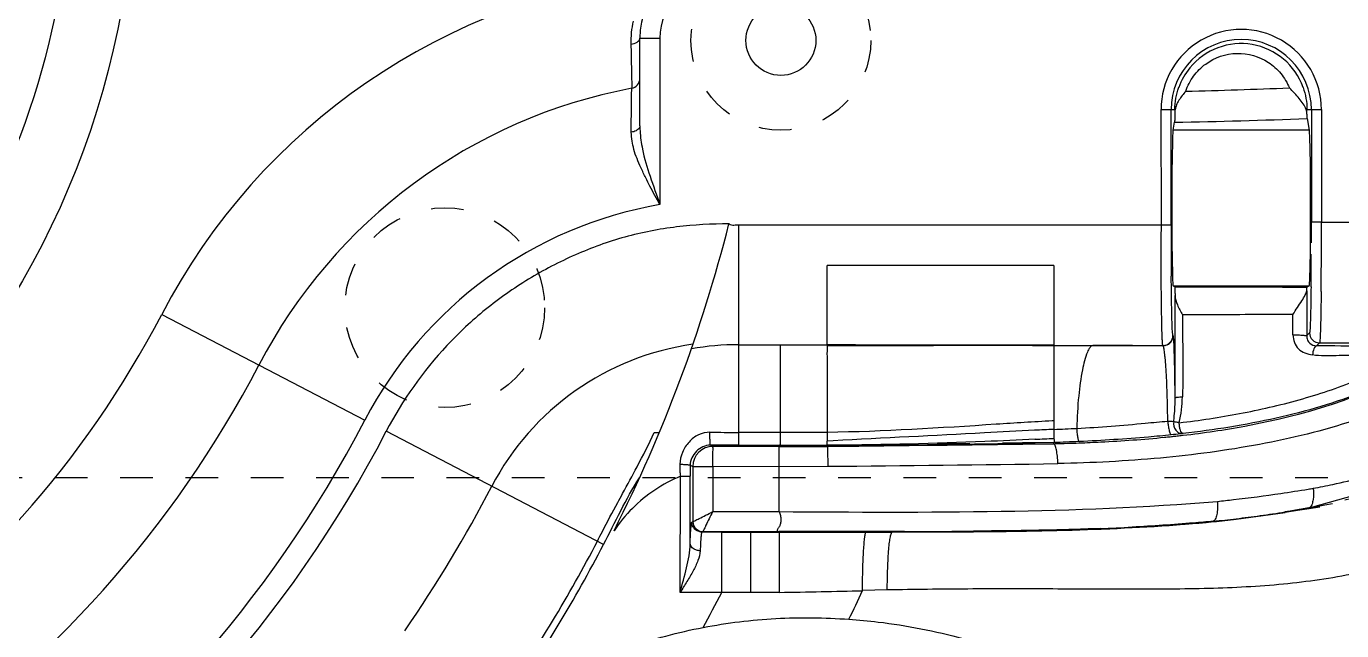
# Model space of a CAD drawing. Header units: millimetres. Extents: x 1540 to 3369, y -3458 to 1222.
# Drawn here: x 2321.8 to 2387.6, y -464.4 to -434.2 of the extents above; entities that cross this region are included whole.
import ezdxf

# ---------------------------------------------------------------- set-up
doc = ezdxf.new("R2010")
doc.units = ezdxf.units.MM
doc.header["$LTSCALE"] = 16.335
doc.linetypes.add('HIDDEN', pattern=[0.2, 0.1, -0.1])
doc.layers.add('21', color=7, linetype='CONTINUOUS')

msp = doc.modelspace()

# ---------------------------------------------------------------- linework, layer by layer
at = {"layer": '21', "color": 7, "linetype": 'Continuous'}
for p, q in [((2352.478, -439.137), (2352.478, -434.75)), ((2352.478, -434.75), (2353.478, -434.75)), ((2353.478, -434.75), (2353.478, -443.078)), ((2352.056, -438.353), (2352.065, -437.605)), ((2352.065, -437.605), (2352.07, -437.257)), ((2352.047, -439.103), (2352.056, -438.353)), ((2378.584, -444.097), (2378.558, -438.326)), ((2378.558, -438.326), (2379.254, -438.326)), ((2379.06, -444.097), (2379.06, -438.326)), ((2379.254, -438.326), (2379.254, -438.431)), ((2385.863, -438.481), (2385.863, -438.325)), ((2385.863, -438.325), (2386.588, -438.326)), ((2386.085, -438.326), (2386.085, -443.963)), ((2386.588, -438.326), (2386.588, -443.963)), ((2352.043, -439.45), (2352.047, -439.103)), ((2379.167, -439.351), (2379.236, -438.957)), ((2385.877, -438.771), (2385.978, -439.351)), ((2385.978, -439.351), (2379.167, -439.351)), ((2357.423, -455.117), (2357.423, -444.096)), ((2357.423, -444.096), (2378.584, -444.097)), ((2386.588, -443.963), (2386.085, -443.963)), ((2386.588, -443.963), (2394.645, -443.963)), ((2361.858, -450.089), (2361.858, -446.13)), ((2373.192, -446.13), (2361.858, -446.13)), ((2373.192, -446.13), (2373.192, -450.126)), ((2379.167, -447.151), (2385.978, -447.151)), ((2379.242, -447.188), (2379.167, -447.151)), ((2385.853, -447.388), (2385.85, -449.635)), ((2385.978, -447.151), (2385.866, -447.207)), ((2328.545, -448.576), (2338.711, -453.868)), ((2379.169, -449.642), (2379.155, -449.628)), ((2385.85, -449.635), (2385.99, -449.495)), ((2357.423, -450.089), (2361.858, -450.089)), ((2359.502, -450.089), (2359.502, -454.48)), ((2373.192, -450.126), (2373.192, -453.899)), ((2375.145, -450.131), (2378.652, -450.131)), ((2378.652, -450.131), (2378.666, -450.145)), ((2386.493, -449.998), (2386.344, -450.148)), ((2386.493, -449.998), (2394.645, -449.998)), ((2373.192, -453.899), (2373.116, -453.903)), ((2373.192, -453.899), (2373.193, -454.331)), ((2350.661, -460.089), (2339.782, -454.426)), ((2353.194, -454.479), (2353.442, -454.479)), ((2359.502, -454.48), (2357.423, -454.48)), ((2361.858, -454.48), (2361.858, -454.913)), ((2362.157, -454.898), (2361.858, -454.913)), ((2379.011, -454.696), (2379.083, -454.688)), ((2379.569, -454.635), (2379.665, -454.624)), ((2356.006, -455.118), (2356.132, -455.18)), ((2359.452, -455.18), (2356.132, -455.18)), ((2357.423, -455.117), (2359.477, -455.117)), ((2359.452, -458.448), (2359.452, -455.18)), ((2359.477, -455.117), (2361.858, -455.117)), ((2362.169, -455.122), (2361.873, -455.125)), ((2361.873, -455.125), (2361.876, -455.179)), ((2361.876, -455.179), (2362.17, -455.176)), ((2362.168, -455.122), (2363.798, -455.114)), ((2363.798, -455.114), (2366.864, -455.088)), ((2366.864, -455.088), (2370.386, -455.044)), ((2370.386, -455.044), (2372.263, -455.011)), ((2373.193, -454.99), (2372.261, -455.002)), ((2372.265, -455.058), (2373.187, -455.046)), ((2373.187, -455.046), (2373.193, -454.99)), ((2373.187, -455.046), (2373.266, -455.044)), ((2354.993, -456.119), (2355.126, -456.186)), ((2355.126, -456.186), (2355.126, -458.945)), ((2356.129, -456.191), (2356.126, -458.448)), ((2356.129, -456.191), (2361.902, -456.179)), ((2354.489, -462.489), (2354.516, -456.677)), ((2354.516, -456.677), (2354.992, -456.677)), ((2354.992, -460.061), (2354.992, -456.677)), ((2391.699, -456.662), (2386.136, -458.225)), ((2356.126, -458.448), (2359.452, -458.448)), ((2382.325, -458.825), (2384.767, -458.49)), ((2384.885, -458.442), (2384.762, -458.462)), ((2384.762, -458.462), (2384.763, -458.471)), ((2384.765, -458.48), (2385.386, -458.379)), ((2385.028, -458.428), (2384.871, -458.454)), ((2385.027, -458.419), (2384.885, -458.442)), ((2385.478, -458.345), (2385.027, -458.419)), ((2386.136, -458.225), (2385.028, -458.428)), ((2385.394, -458.373), (2385.034, -458.429)), ((2385.386, -458.379), (2385.97, -458.285)), ((2385.757, -458.303), (2385.662, -458.319)), ((2386.502, -458.199), (2385.949, -458.285)), ((2386.07, -458.249), (2385.965, -458.266)), ((2385.97, -458.285), (2386.072, -458.268)), ((2386.072, -458.268), (2386.502, -458.199)), ((2355.079, -458.968), (2355.126, -458.945)), ((2355.629, -459.447), (2355.581, -459.471)), ((2356.572, -459.471), (2355.581, -459.471)), ((2355.629, -459.447), (2359.452, -459.448)), ((2356.572, -462.489), (2356.572, -459.471)), ((2356.572, -459.471), (2358.008, -459.471)), ((2358.008, -459.471), (2359.452, -459.471)), ((2359.452, -459.448), (2359.452, -459.471)), ((2365.11, -459.468), (2369.167, -459.451)), ((2365.717, -459.443), (2365.112, -459.445)), ((2356.572, -462.489), (2354.489, -462.489)), ((2364.858, -462.367), (2363.619, -462.402))]:
    msp.add_line(p, q, dxfattribs=at)
at = {"layer": '21', "color": 8, "linetype": 'HIDDEN'}
for p, q in [((2084.711, -456.737), (2410.711, -456.737)), ((2385.305, -458.38), (2385.028, -458.428)), ((2385.558, -458.332), (2385.478, -458.345)), ((2385.965, -458.266), (2385.558, -458.332)), ((2385.662, -458.319), (2386.07, -458.249))]:
    msp.add_line(p, q, dxfattribs=at)
msp.add_lwpolyline([(2369.167, -459.451), (2371.564, -459.424), (2375.567, -459.319), (2379.768, -459.075), (2382.325, -458.825)], dxfattribs=at)
at = {"layer": '21', "color": 7, "linetype": 'Continuous'}
for centre, radius in [((2284.711, -425.737), 42.5), ((2359.535, -434.86), 1.75)]:
    msp.add_circle(centre, radius, dxfattribs=at)
at = {"layer": '21', "color": 8, "linetype": 'HIDDEN'}
for centre, radius in [((2359.535, -434.86), 4.5), ((2342.711, -448.237), 5)]:
    msp.add_circle(centre, radius, dxfattribs=at)
at = {"layer": '21', "color": 7, "linetype": 'Continuous'}
for centre, radius, start, end in [((2284.711, -425.737), 39.3, 328.33436, 31.66564), ((2356.478, -434.75), 4, 90, 180), ((2356.986, -463.382), 32.064, 96.53113, 152.5), ((2356.478, -434.75), 3, 90, 180), ((2357.001, -434.92), 4.973, 168.06782, 181.45296), ((2382.573, -438.326), 4.015, 359.9998, 180.0002), ((2478.454, -433.422), 126.435, 180.73572, 181.24855), ((2382.573, -438.326), 3.512, 0, 180), ((2382.562, -438.32), 3.3, 19.62452, 140.7638), ((2382.578, -438.334), 3.326, 140.81467, 160.22432), ((2356.986, -463.382), 26.583, 100.65779, 152.5), ((2370.32, -62.844), 374.679, 271.44927, 272.24294), ((2370.3, 0.634), 439.682, 271.16453, 272.03025), ((2357.241, -439.135), 4.763, 180.02823, 183.05517), ((2356.986, -463.382), 20.603, 99.80474, 152.5), ((2284.698, -425.75), 74.515, 333.15489, 345.79115), ((2700.964, -444.064), 321.903, 180.00581, 180.19324), ((2063.54, -443.93), 322.545, 359.81174, 359.99413), ((2068.31, -444.255), 318.278, 359.42945, 0.05248), ((2642.907, -444.295), 263.846, 180.18559, 180.5141), ((2284.698, -425.751), 49.433, 275.76857, 332.5), ((2378.652, -449.628), 0.503, 269.98588, 359.99687), ((2386.493, -449.495), 0.503, 180.00475, 270.01361), ((2356.986, -463.382), 13.439, 97.93302, 152.5), ((2357.423, -463.609), 13.52, 90, 100.09511), ((2376.555, 389.748), 839.881, 269.770621, 269.903815), ((2373.215, -2163.654), 1713.556, 89.398104, 89.561012), ((2284.698, -425.751), 54.914, 275.547, 332.5), ((2284.698, -425.751), 60.894, 275.4314, 332.5), ((2284.698, -425.751), 62.102, 275.34919, 332.5), ((2357.417, -321.391), 133.089, 269.38288, 270.00235), ((2352.792, -59.344), 395.96, 272.81698, 272.95323), ((2373.145, -398.048), 56.951, 275.63795, 275.91133), ((2373.314, -399.664), 55.326, 275.9861, 276.20911), ((2373.445, -400.865), 54.117, 276.20889, 276.4979), ((2356.132, -456.186), 1.006, 90.0548, 179.971), ((2347.51, -454.905), 14.348, 359.54334, 359.96604), ((2361.858, -304.346), 150.77, 270.00028, 270.11821), ((2320.378, 3534.458), 3989.853, 270.600159, 270.745145), ((2370.805, -358.384), 96.691, 271.45836, 272.17168), ((2537.807, -456.675), 182.815, 179.82576, 180.00046), ((2320.789, 3567.083), 4023.472, 270.585481, 270.749165), ((2284.698, -425.751), 68.058, 325.39061, 332.5), ((2371.368, -368.129), 90.372, 278.38943, 279.27005), ((2369.753, -358.107), 100.523, 279.25799, 279.39952), ((2374.835, -393.444), 65.788, 275.53153, 276.53607), ((2375.742, -403.607), 55.586, 275.61235, 276.79941), ((2374.535, -391.648), 67.627, 275.64427, 276.61483), ((2374.976, -397.207), 62.031, 276.80132, 277.92122), ((2375.845, -402.195), 56.98, 276.52853, 277.77157), ((2374.428, -393.222), 66.054, 277.91623, 279.00109), ((2376.64, -408.054), 51.066, 277.77693, 279.15339), ((2391.109, -497.283), 39.326, 98.88791, 99.12739), ((2371.403, -376.616), 82.939, 279.96658, 280.11235), ((2364.194, 105.952), 565.397, 270.15426, 270.50468), ((2371.004, -341.03), 118.35, 272.17931, 272.96328), ((2284.698, -425.75), 74.015, 325.39144, 332.49987), ((2284.698, -425.75), 74.366, 325.35738, 332.49987), ((2283.309, -425.134), 82.236, 331.60403, 332.98415), ((2284.698, -425.751), 87.017, 334.04496, 335.08992)]:
    msp.add_arc(centre, radius, start, end, dxfattribs=at)
at = {"layer": '21', "color": 8, "linetype": 'HIDDEN'}
for centre, radius, start, end in [((2124.832, -444.143), 261.253, 359.33253, 359.81433), ((2381.311, -429.764), 28.879, 280.06659, 280.34974), ((2372.706, -383.715), 75.721, 279.57825, 279.85239), ((2381.264, -429.502), 29.146, 279.49045, 280.06606)]:
    msp.add_arc(centre, radius, start, end, dxfattribs=at)
at = {"layer": '21', "color": 7, "linetype": 'Continuous'}
for centre, start_param, end_param in [((2379.167, -443.251), -0.001267, 3.141704), ((2385.978, -443.251), -3.141704, 0)]:
    msp.add_ellipse(centre, major_axis=(0, 3.9), ratio=0.017455, start_param=start_param, end_param=end_param, dxfattribs=at)
for points, knots in [([(2352.03, -435.046), (2352.139, -435.039), (2352.321, -434.99), (2352.478, -434.829), (2352.478, -434.75)], [0, 0, 0, 0, 0.579488, 1, 1, 1, 1]), ([(2379.796, -437.403), (2379.889, -437.133), (2380.156, -436.618), (2380.958, -435.814), (2382.35, -435.327), (2383.755, -435.743), (2384.587, -436.487), (2384.878, -436.976), (2384.984, -437.236)], [0, 0, 0, 0, 0.128479, 0.255972, 0.504163, 0.749086, 0.873742, 1, 1, 1, 1]), ([(2352.049, -436.177), (2352.055, -436.424), (2352.064, -436.744), (2352.071, -437.104), (2352.072, -437.218), (2352.07, -437.257)], [0, 0, 0, 0, 0.684481, 0.889588, 1, 1, 1, 1]), ([(2352.07, -437.257), (2352.181, -437.237), (2352.389, -437.108), (2352.478, -436.88), (2352.478, -436.768)], [0, 0, 0, 0, 0.500582, 1, 1, 1, 1]), ([(2379.796, -437.403), (2379.671, -437.546), (2379.502, -437.767), (2379.323, -438.079), (2379.279, -438.244), (2379.266, -438.324)], [0, 0, 0, 0, 0.529083, 0.775338, 1, 1, 1, 1]), ([(2385.821, -438.317), (2385.748, -438.114), (2385.469, -437.736), (2385.157, -437.406), (2384.984, -437.236)], [0, 0, 0, 0, 0.470967, 1, 1, 1, 1]), ([(2379.254, -438.431), (2379.253, -438.477), (2379.251, -438.623), (2379.248, -438.768), (2379.243, -438.868)], [0, 0, 0, 0, 0.31583, 1, 1, 1, 1]), ([(2385.822, -438.317), (2385.827, -438.318), (2385.841, -438.319), (2385.854, -438.321), (2385.861, -438.325)], [0, 0, 0, 0, 0.420187, 1, 1, 1, 1]), ([(2385.863, -438.481), (2385.863, -438.468), (2385.857, -438.412), (2385.838, -438.358), (2385.822, -438.317)], [0, 0, 0, 0, 0.222787, 1, 1, 1, 1]), ([(2379.243, -438.868), (2379.242, -438.878), (2379.241, -438.908), (2379.239, -438.938), (2379.236, -438.957)], [0, 0, 0, 0, 0.348239, 1, 1, 1, 1]), ([(2385.877, -438.771), (2385.872, -438.74), (2385.869, -438.643), (2385.865, -438.546), (2385.863, -438.481)], [0, 0, 0, 0, 0.322986, 1, 1, 1, 1]), ([(2352.478, -439.137), (2352.478, -439.176), (2352.438, -439.283), (2352.277, -439.402), (2352.126, -439.443), (2352.043, -439.45)], [0, 0, 0, 0, 0.200003, 0.563481, 1, 1, 1, 1]), ([(2353.478, -443.078), (2353.308, -442.772), (2353.071, -442.328), (2352.75, -441.714), (2352.474, -441.103), (2352.201, -440.501), (2352.086, -439.891), (2352.051, -439.602), (2352.043, -439.45)], [0, 0, 0, 0, 0.26653, 0.384149, 0.528149, 0.778076, 0.883987, 1, 1, 1, 1]), ([(2352.485, -439.389), (2352.501, -439.695), (2352.609, -440.465), (2352.982, -441.69), (2353.317, -442.601), (2353.478, -443.078)], [0, 0, 0, 0, 0.239816, 0.606237, 1, 1, 1, 1]), ([(2356.948, -444.045), (2356.069, -444.046), (2354.309, -444.135), (2351.71, -444.638), (2349.223, -445.543), (2346.877, -446.763), (2344.712, -448.285), (2342.139, -450.686), (2340.592, -452.87), (2339.782, -454.426)], [0, 0, 0, 0, 0.125085, 0.250074, 0.375196, 0.50033, 0.625345, 0.750409, 1, 1, 1, 1]), ([(2356.948, -444.045), (2356.984, -444.063), (2357.059, -444.097), (2357.182, -444.105), (2357.302, -444.093), (2357.383, -444.096), (2357.423, -444.096)], [0, 0, 0, 0, 0.251212, 0.499465, 0.750334, 1, 1, 1, 1]), ([(2378.575, -447.485), (2378.568, -446.946), (2378.553, -445.817), (2378.57, -444.687), (2378.584, -444.097)], [0, 0, 0, 0, 0.476961, 1, 1, 1, 1]), ([(2378.584, -444.097), (2378.696, -444.096), (2378.842, -444.094), (2379.001, -444.098), (2379.048, -444.095), (2379.06, -444.097)], [0, 0, 0, 0, 0.70375, 0.9196, 1, 1, 1, 1]), ([(2379.137, -449.509), (2379.127, -449.383), (2379.113, -449.05), (2379.086, -448.101), (2379.077, -447.278), (2379.071, -446.662)], [0, 0, 0, 0, 0.133284, 0.351017, 1, 1, 1, 1]), ([(2378.652, -450.131), (2378.648, -450.127), (2378.645, -450.107), (2378.639, -450.069), (2378.634, -450.008), (2378.626, -449.887), (2378.617, -449.683), (2378.606, -449.379), (2378.597, -449), (2378.589, -448.551), (2378.582, -448.038), (2378.577, -447.675), (2378.575, -447.485)], [0, 0, 0, 0, 0.006845, 0.021619, 0.044386, 0.075092, 0.160003, 0.275258, 0.419066, 0.58953, 0.784148, 1, 1, 1, 1]), ([(2379.242, -447.188), (2379.803, -447.189), (2382.011, -447.194), (2384.22, -447.201), (2385.866, -447.207)], [0, 0, 0, 0, 0.254188, 1, 1, 1, 1]), ([(2379.242, -447.188), (2379.245, -447.19), (2379.244, -447.203), (2379.249, -447.225), (2379.25, -447.263), (2379.254, -447.338), (2379.258, -447.465), (2379.26, -447.574), (2379.261, -447.636)], [0, 0, 0, 0, 0.021247, 0.07427, 0.157937, 0.27103, 0.582034, 1, 1, 1, 1]), ([(2379.261, -447.636), (2379.264, -447.793), (2379.378, -448.132), (2379.543, -448.435), (2379.638, -448.598)], [0, 0, 0, 0, 0.453948, 1, 1, 1, 1]), ([(2385.163, -448.579), (2385.231, -448.458), (2385.38, -448.229), (2385.596, -447.909), (2385.766, -447.64), (2385.851, -447.463), (2385.853, -447.388)], [0, 0, 0, 0, 0.302108, 0.592552, 0.835796, 1, 1, 1, 1]), ([(2385.853, -447.388), (2385.854, -447.362), (2385.857, -447.317), (2385.858, -447.259), (2385.864, -447.228), (2385.863, -447.209), (2385.866, -447.207)], [0, 0, 0, 0, 0.433631, 0.743179, 0.930241, 1, 1, 1, 1]), ([(2386.067, -447.187), (2386.061, -447.655), (2386.047, -448.382), (2386.03, -449.111), (2386.009, -449.37)], [0, 0, 0, 0, 0.642642, 1, 1, 1, 1]), ([(2386.572, -447.424), (2386.568, -447.866), (2386.556, -448.603), (2386.539, -449.34), (2386.526, -449.634)], [0, 0, 0, 0, 0.600114, 1, 1, 1, 1]), ([(2385.163, -448.579), (2384.71, -448.58), (2382.868, -448.586), (2381.027, -448.593), (2379.638, -448.598)], [0, 0, 0, 0, 0.245965, 1, 1, 1, 1]), ([(2385.159, -449.591), (2385.155, -449.508), (2385.15, -449.17), (2385.165, -448.833), (2385.163, -448.579)], [0, 0, 0, 0, 0.246651, 1, 1, 1, 1]), ([(2379.155, -449.628), (2379.148, -449.618), (2379.146, -449.576), (2379.14, -449.537), (2379.137, -449.509)], [0, 0, 0, 0, 0.30926, 1, 1, 1, 1]), ([(2385.159, -449.591), (2385.232, -449.588), (2385.344, -449.591), (2385.492, -449.601), (2385.599, -449.61), (2385.693, -449.619), (2385.762, -449.627), (2385.805, -449.631), (2385.827, -449.634), (2385.841, -449.634), (2385.848, -449.636), (2385.85, -449.635)], [0, 0, 0, 0, 0.318113, 0.484223, 0.642007, 0.782166, 0.895071, 0.938258, 0.970938, 0.991877, 1, 1, 1, 1]), ([(2385.159, -449.591), (2385.172, -449.724), (2385.217, -449.981), (2385.486, -450.442), (2385.892, -450.558), (2386.142, -450.601)], [0, 0, 0, 0, 0.260555, 0.504345, 1, 1, 1, 1]), ([(2385.85, -449.635), (2385.849, -449.71), (2385.871, -449.853), (2386.025, -450.075), (2386.221, -450.146), (2386.344, -450.148)], [0, 0, 0, 0, 0.287619, 0.533806, 1, 1, 1, 1]), ([(2386.009, -449.37), (2386.006, -449.399), (2386, -449.44), (2385.998, -449.484), (2385.99, -449.495)], [0, 0, 0, 0, 0.692077, 1, 1, 1, 1]), ([(2386.526, -449.634), (2386.523, -449.685), (2386.518, -449.772), (2386.513, -449.885), (2386.502, -449.953), (2386.5, -449.991), (2386.493, -449.998)], [0, 0, 0, 0, 0.415359, 0.721467, 0.916353, 1, 1, 1, 1]), ([(2361.852, -450.134), (2361.84, -450.315), (2361.843, -450.823), (2361.844, -451.764), (2361.855, -453.031), (2361.858, -453.973), (2361.858, -454.48)], [0, 0, 0, 0, 0.125224, 0.349998, 0.649782, 1, 1, 1, 1]), ([(2361.852, -450.134), (2364.69, -450.13), (2368.47, -450.115), (2372.25, -450.122), (2373.192, -450.126)], [0, 0, 0, 0, 0.750716, 1, 1, 1, 1]), ([(2375.145, -450.131), (2375.09, -450.138), (2374.97, -450.25), (2374.782, -450.654), (2374.581, -451.477), (2374.407, -452.749), (2374.356, -453.734), (2374.345, -454.279)], [0, 0, 0, 0, 0.038366, 0.102708, 0.314553, 0.620378, 1, 1, 1, 1]), ([(2378.666, -450.145), (2378.374, -450.144), (2377.2, -450.139), (2376.026, -450.134), (2375.145, -450.131)], [0, 0, 0, 0, 0.24894, 1, 1, 1, 1]), ([(2378.899, -453.916), (2378.894, -453.65), (2378.885, -453.14), (2378.865, -452.414), (2378.838, -451.773), (2378.806, -451.228), (2378.774, -450.84), (2378.748, -450.585), (2378.731, -450.437), (2378.715, -450.321), (2378.7, -450.233), (2378.687, -450.179), (2378.675, -450.149), (2378.666, -450.145)], [0, 0, 0, 0, 0.211124, 0.40425, 0.574894, 0.719864, 0.836437, 0.883481, 0.922754, 0.954067, 0.977295, 0.992423, 1, 1, 1, 1]), ([(2379.022, -449.998), (2379.046, -449.974), (2379.127, -449.871), (2379.169, -449.738), (2379.169, -449.642)], [0, 0, 0, 0, 0.263753, 1, 1, 1, 1]), ([(2379.267, -452.741), (2379.265, -452.517), (2379.259, -452.091), (2379.25, -451.488), (2379.238, -450.961), (2379.226, -450.518), (2379.214, -450.164), (2379.202, -449.927), (2379.191, -449.786), (2379.185, -449.716), (2379.177, -449.672), (2379.173, -449.648), (2379.169, -449.642)], [0, 0, 0, 0, 0.216964, 0.412319, 0.582826, 0.726326, 0.840987, 0.925299, 0.955675, 0.978179, 0.992891, 1, 1, 1, 1]), ([(2386.344, -450.148), (2386.317, -450.149), (2386.258, -450.195), (2386.179, -450.347), (2386.147, -450.495), (2386.142, -450.601)], [0, 0, 0, 0, 0.154298, 0.384657, 1, 1, 1, 1]), ([(2379.472, -453.995), (2380.483, -453.881), (2382.501, -453.576), (2385.471, -452.897), (2388.318, -451.95), (2390.112, -451.111), (2390.958, -450.634)], [0, 0, 0, 0, 0.253539, 0.508034, 0.758196, 1, 1, 1, 1]), ([(2390.958, -450.634), (2390.556, -450.63), (2389.744, -450.635), (2388.533, -450.645), (2387.53, -450.627), (2386.737, -450.662), (2386.341, -450.636), (2386.142, -450.601)], [0, 0, 0, 0, 0.250295, 0.505195, 0.754391, 0.874244, 1, 1, 1, 1]), ([(2391.459, -451.135), (2390.582, -451.628), (2388.273, -452.714), (2384.3, -453.873), (2381.217, -454.358), (2379.649, -454.537)], [0, 0, 0, 0, 0.244128, 0.617035, 1, 1, 1, 1]), ([(2379.665, -454.624), (2380.7, -454.504), (2384.689, -453.925), (2388.643, -452.731), (2391.27, -451.294)], [0, 0, 0, 0, 0.258131, 1, 1, 1, 1]), ([(2392.599, -451.956), (2391.209, -452.745), (2388.226, -454.024), (2383.46, -455.174), (2378.491, -455.834), (2375.109, -456.008), (2373.396, -456.045)], [0, 0, 0, 0, 0.241977, 0.487635, 0.740499, 1, 1, 1, 1]), ([(2379.192, -453.947), (2379.204, -453.846), (2379.246, -453.445), (2379.269, -453.042), (2379.267, -452.741)], [0, 0, 0, 0, 0.252858, 1, 1, 1, 1]), ([(2379.267, -452.741), (2379.268, -452.738), (2379.281, -452.733), (2379.301, -452.728), (2379.336, -452.722), (2379.401, -452.714), (2379.502, -452.707), (2379.587, -452.704), (2379.634, -452.702)], [0, 0, 0, 0, 0.028702, 0.090801, 0.184819, 0.307168, 0.621012, 1, 1, 1, 1]), ([(2373.116, -453.903), (2372.181, -453.956), (2368.432, -454.195), (2364.68, -454.444), (2361.858, -454.48)], [0, 0, 0, 0, 0.249083, 1, 1, 1, 1]), ([(2374.345, -454.279), (2375.49, -454.223), (2377.007, -454.09), (2378.523, -453.95), (2378.899, -453.916)], [0, 0, 0, 0, 0.75241, 1, 1, 1, 1]), ([(2378.899, -453.916), (2378.929, -453.913), (2379.027, -453.909), (2379.129, -453.921), (2379.192, -453.947)], [0, 0, 0, 0, 0.305212, 1, 1, 1, 1]), ([(2378.899, -453.916), (2378.9, -453.99), (2378.916, -454.141), (2378.956, -454.347), (2379.001, -454.501), (2379.039, -454.58), (2379.063, -454.606), (2379.074, -454.606)], [0, 0, 0, 0, 0.306742, 0.622893, 0.875146, 0.955751, 1, 1, 1, 1]), ([(2379.192, -453.947), (2379.175, -454.09), (2379.224, -454.32), (2379.437, -454.518), (2379.58, -454.541), (2379.649, -454.537)], [0, 0, 0, 0, 0.51285, 0.752942, 1, 1, 1, 1]), ([(2379.472, -453.995), (2379.445, -453.989), (2379.352, -453.971), (2379.258, -453.958), (2379.192, -453.947)], [0, 0, 0, 0, 0.297531, 1, 1, 1, 1]), ([(2379.649, -454.537), (2379.643, -454.531), (2379.62, -454.52), (2379.569, -454.473), (2379.517, -454.364), (2379.485, -454.195), (2379.475, -454.066), (2379.472, -453.995)], [0, 0, 0, 0, 0.044242, 0.127922, 0.34714, 0.6405, 1, 1, 1, 1]), ([(2355.984, -454.473), (2355.788, -454.468), (2355.386, -454.564), (2354.906, -454.945), (2354.576, -455.466), (2354.48, -455.873), (2354.473, -456.075)], [0, 0, 0, 0, 0.244396, 0.492397, 0.746894, 1, 1, 1, 1]), ([(2356.006, -455.117), (2356.001, -455.115), (2356.002, -455.088), (2355.994, -455.051), (2355.992, -454.982), (2355.988, -454.9), (2355.985, -454.802), (2355.983, -454.659), (2355.983, -454.548), (2355.984, -454.473)], [0, 0, 0, 0, 0.027644, 0.096569, 0.200373, 0.332165, 0.484992, 0.651888, 1, 1, 1, 1]), ([(2359.502, -454.48), (2359.502, -454.554), (2359.504, -454.697), (2359.504, -454.869), (2359.502, -454.988), (2359.497, -455.055), (2359.493, -455.094), (2359.483, -455.116), (2359.477, -455.117)], [0, 0, 0, 0, 0.344941, 0.66738, 0.803072, 0.906571, 0.971019, 1, 1, 1, 1]), ([(2372.232, -454.377), (2371.396, -454.418), (2368.037, -454.588), (2364.68, -454.772), (2362.157, -454.898)], [0, 0, 0, 0, 0.24897, 1, 1, 1, 1]), ([(2372.252, -454.825), (2371.415, -454.867), (2368.056, -455.02), (2364.694, -455.111), (2362.169, -455.116)], [0, 0, 0, 0, 0.249169, 1, 1, 1, 1]), ([(2373.193, -454.331), (2373.193, -454.369), (2373.193, -454.518), (2373.193, -454.667), (2373.192, -454.778)], [0, 0, 0, 0, 0.256585, 1, 1, 1, 1]), ([(2373.192, -454.778), (2373.206, -454.828), (2373.223, -454.884), (2373.214, -454.988), (2373.193, -454.99)], [0, 0, 0, 0, 0.71047, 1, 1, 1, 1]), ([(2374.345, -454.279), (2374.344, -454.35), (2374.351, -454.494), (2374.373, -454.668), (2374.397, -454.793), (2374.416, -454.866), (2374.432, -454.911), (2374.449, -454.938), (2374.458, -454.939)], [0, 0, 0, 0, 0.317142, 0.634787, 0.772072, 0.883472, 0.960935, 1, 1, 1, 1]), ([(2379.074, -454.606), (2378.692, -454.645), (2377.156, -454.79), (2375.616, -454.885), (2374.458, -454.939)], [0, 0, 0, 0, 0.248958, 1, 1, 1, 1]), ([(2374.469, -455.005), (2374.827, -454.992), (2376.253, -454.929), (2377.677, -454.828), (2378.74, -454.723)], [0, 0, 0, 0, 0.251218, 1, 1, 1, 1]), ([(2379.649, -454.537), (2379.612, -454.543), (2379.42, -454.568), (2379.228, -454.59), (2379.074, -454.606)], [0, 0, 0, 0, 0.195682, 1, 1, 1, 1]), ([(2356.006, -455.117), (2355.752, -455.118), (2355.245, -455.362), (2354.994, -455.866), (2354.993, -456.119)], [0, 0, 0, 0, 0.501423, 1, 1, 1, 1]), ([(2356.129, -456.191), (2356.129, -456.067), (2356.13, -455.886), (2356.133, -455.655), (2356.135, -455.505), (2356.137, -455.379), (2356.137, -455.29), (2356.136, -455.236), (2356.136, -455.208), (2356.134, -455.192), (2356.134, -455.181), (2356.132, -455.18)], [0, 0, 0, 0, 0.368417, 0.536325, 0.686255, 0.812874, 0.910855, 0.947446, 0.974895, 0.99257, 1, 1, 1, 1]), ([(2361.858, -455.117), (2361.857, -455.115), (2361.859, -455.105), (2361.857, -455.087), (2361.858, -455.056), (2361.858, -455.033), (2361.858, -455.019)], [0, 0, 0, 0, 0.077257, 0.27514, 0.585534, 1, 1, 1, 1]), ([(2361.902, -456.179), (2361.9, -455.955), (2361.889, -455.622), (2361.883, -455.289), (2361.876, -455.179)], [0, 0, 0, 0, 0.671331, 1, 1, 1, 1]), ([(2373.396, -456.045), (2373.393, -455.92), (2373.379, -455.688), (2373.335, -455.383), (2373.285, -455.178), (2373.235, -455.074), (2373.201, -455.047), (2373.187, -455.046)], [0, 0, 0, 0, 0.360002, 0.666774, 0.888835, 0.957667, 1, 1, 1, 1]), ([(2351.365, -457.996), (2351.447, -457.846), (2351.772, -457.25), (2352.098, -456.655), (2352.335, -456.205)], [0, 0, 0, 0, 0.251178, 1, 1, 1, 1]), ([(2354.473, -456.075), (2354.535, -456.075), (2354.653, -456.078), (2354.793, -456.086), (2354.887, -456.095), (2354.939, -456.101), (2354.971, -456.109), (2354.991, -456.114), (2354.993, -456.119)], [0, 0, 0, 0, 0.35888, 0.673495, 0.800699, 0.900694, 0.96836, 1, 1, 1, 1]), ([(2354.473, -456.075), (2354.475, -456.151), (2354.479, -456.301), (2354.48, -456.503), (2354.505, -456.627), (2354.516, -456.677)], [0, 0, 0, 0, 0.374527, 0.749518, 1, 1, 1, 1]), ([(2355.126, -456.186), (2355.157, -456.186), (2355.491, -456.182), (2355.826, -456.185), (2356.129, -456.191)], [0, 0, 0, 0, 0.093306, 1, 1, 1, 1]), ([(2350.661, -460.089), (2350.95, -459.529), (2351.512, -458.402), (2352.105, -457.286), (2352.453, -456.761)], [0, 0, 0, 0, 0.500063, 1, 1, 1, 1]), ([(2386.171, -457.28), (2386.501, -457.218), (2387.808, -456.954), (2389.102, -456.623), (2390.056, -456.33)], [0, 0, 0, 0, 0.252212, 1, 1, 1, 1]), ([(2381.38, -457.932), (2381.646, -457.905), (2382.706, -457.79), (2383.763, -457.65), (2384.553, -457.534)], [0, 0, 0, 0, 0.251453, 1, 1, 1, 1]), ([(2386.171, -457.28), (2386.199, -457.466), (2386.199, -457.737), (2386.129, -458.051), (2386.072, -458.179), (2386.034, -458.221)], [0, 0, 0, 0, 0.580799, 0.822285, 1, 1, 1, 1]), ([(2350.35, -459.927), (2350.431, -459.762), (2350.76, -459.113), (2351.105, -458.473), (2351.365, -457.996)], [0, 0, 0, 0, 0.252889, 1, 1, 1, 1]), ([(2359.452, -458.448), (2363.154, -458.467), (2370.466, -458.51), (2377.782, -458.237), (2381.38, -457.932)], [0, 0, 0, 0, 0.506264, 1, 1, 1, 1]), ([(2381.38, -457.932), (2381.39, -458.047), (2381.394, -458.269), (2381.357, -458.575), (2381.303, -458.79), (2381.223, -458.919), (2381.178, -458.926)], [0, 0, 0, 0, 0.332456, 0.635305, 0.867419, 1, 1, 1, 1]), ([(2355.126, -458.945), (2355.157, -458.928), (2355.266, -458.879), (2355.479, -458.773), (2355.782, -458.624), (2356.006, -458.51), (2356.126, -458.448)], [0, 0, 0, 0, 0.094337, 0.322035, 0.638705, 1, 1, 1, 1]), ([(2356.126, -458.448), (2356.062, -458.566), (2355.946, -458.791), (2355.814, -459.06), (2355.726, -459.243), (2355.68, -459.342), (2355.647, -459.406), (2355.634, -459.439), (2355.629, -459.447)], [0, 0, 0, 0, 0.361391, 0.678463, 0.806359, 0.906332, 0.972754, 1, 1, 1, 1]), ([(2359.452, -458.448), (2359.477, -458.509), (2359.515, -458.635), (2359.537, -458.823), (2359.528, -459), (2359.489, -459.133), (2359.439, -459.22), (2359.402, -459.275), (2359.37, -459.323), (2359.348, -459.363), (2359.345, -459.402), (2359.38, -459.442), (2359.423, -459.447), (2359.452, -459.448)], [0, 0, 0, 0, 0.177283, 0.348946, 0.505962, 0.647508, 0.713481, 0.774183, 0.826244, 0.86656, 0.895977, 0.923646, 1, 1, 1, 1]), ([(2385.949, -458.285), (2385.809, -458.307), (2385.624, -458.337), (2385.439, -458.366), (2385.394, -458.373)], [0, 0, 0, 0, 0.755007, 1, 1, 1, 1]), ([(2354.992, -460.061), (2354.997, -459.908), (2355.005, -459.693), (2355.02, -459.427), (2355.03, -459.273), (2355.041, -459.151), (2355.052, -459.059), (2355.064, -459.005), (2355.071, -458.973), (2355.079, -458.968)], [0, 0, 0, 0, 0.417885, 0.586555, 0.727097, 0.838969, 0.921741, 0.975166, 1, 1, 1, 1]), ([(2355.581, -459.471), (2355.517, -459.471), (2355.385, -459.445), (2355.224, -459.326), (2355.105, -459.165), (2355.079, -459.033), (2355.079, -458.968)], [0, 0, 0, 0, 0.247357, 0.499928, 0.75254, 1, 1, 1, 1]), ([(2355.126, -458.945), (2355.126, -459.072), (2355.242, -459.331), (2355.501, -459.447), (2355.629, -459.447)], [0, 0, 0, 0, 0.500014, 1, 1, 1, 1]), ([(2355.581, -459.471), (2355.574, -459.474), (2355.566, -459.503), (2355.554, -459.55), (2355.544, -459.631), (2355.533, -459.737), (2355.522, -459.87), (2355.508, -460.096), (2355.5, -460.278), (2355.495, -460.408)], [0, 0, 0, 0, 0.025379, 0.080305, 0.165077, 0.278782, 0.420308, 0.588486, 1, 1, 1, 1]), ([(2358.008, -459.471), (2358.01, -459.496), (2358.007, -459.585), (2358.011, -459.771), (2358.01, -460.061), (2358.013, -460.605), (2358.013, -461.425), (2358.013, -462.118), (2358.013, -462.491)], [0, 0, 0, 0, 0.024576, 0.088168, 0.185616, 0.311756, 0.629466, 1, 1, 1, 1]), ([(2359.452, -459.471), (2359.452, -459.784), (2359.445, -460.789), (2359.444, -461.794), (2359.444, -462.486)], [0, 0, 0, 0, 0.311634, 1, 1, 1, 1]), ([(2365.112, -459.445), (2363.696, -459.448), (2361.809, -459.448), (2359.922, -459.448), (2359.452, -459.448)], [0, 0, 0, 0, 0.750539, 1, 1, 1, 1]), ([(2359.452, -459.471), (2359.815, -459.471), (2361.263, -459.471), (2362.712, -459.471), (2363.798, -459.47)], [0, 0, 0, 0, 0.250634, 1, 1, 1, 1]), ([(2363.619, -462.402), (2363.62, -462.218), (2363.622, -461.859), (2363.634, -461.335), (2363.651, -460.847), (2363.673, -460.412), (2363.698, -460.046), (2363.723, -459.789), (2363.746, -459.632), (2363.761, -459.55), (2363.776, -459.501), (2363.789, -459.472), (2363.798, -459.47)], [0, 0, 0, 0, 0.186675, 0.366294, 0.533522, 0.683024, 0.809498, 0.907713, 0.944576, 0.972465, 0.990897, 1, 1, 1, 1]), ([(2394.646, -459.305), (2393.624, -459.845), (2391.469, -460.765), (2388.033, -461.666), (2384.422, -462.158), (2380.674, -462.328), (2376.817, -462.332), (2372.878, -462.316), (2368.882, -462.312), (2366.203, -462.341), (2364.858, -462.367)], [0, 0, 0, 0, 0.114674, 0.231403, 0.351481, 0.475606, 0.603491, 0.73416, 0.866545, 1, 1, 1, 1]), ([(2364.858, -462.367), (2364.859, -462.005), (2364.869, -461.475), (2364.899, -460.796), (2364.929, -460.357), (2364.966, -459.997), (2365.007, -459.732), (2365.046, -459.569), (2365.08, -459.492), (2365.101, -459.47), (2365.11, -459.468)], [0, 0, 0, 0, 0.369786, 0.543329, 0.69633, 0.820473, 0.912915, 0.972411, 0.989816, 1, 1, 1, 1]), ([(2369.167, -459.451), (2371.196, -459.435), (2375.207, -459.372), (2379.214, -459.142), (2381.186, -458.947)], [0, 0, 0, 0, 0.505981, 1, 1, 1, 1]), ([(2375.505, -459.294), (2374.982, -459.314), (2372.873, -459.382), (2370.762, -459.409), (2369.174, -459.423)], [0, 0, 0, 0, 0.247692, 1, 1, 1, 1]), ([(2381.176, -458.926), (2380.845, -458.958), (2379.496, -459.08), (2378.143, -459.169), (2377.123, -459.222)], [0, 0, 0, 0, 0.245474, 1, 1, 1, 1]), ([(2354.489, -462.489), (2354.595, -462.078), (2354.831, -461.286), (2354.986, -460.464), (2354.992, -460.061)], [0, 0, 0, 0, 0.512937, 1, 1, 1, 1]), ([(2355.495, -460.408), (2355.433, -460.407), (2355.231, -460.373), (2354.997, -460.21), (2354.992, -460.061)], [0, 0, 0, 0, 0.292041, 1, 1, 1, 1]), ([(2355.495, -460.408), (2355.481, -460.575), (2355.388, -460.923), (2355.148, -461.432), (2354.827, -461.95), (2354.605, -462.308), (2354.489, -462.489)], [0, 0, 0, 0, 0.215656, 0.457779, 0.72349, 1, 1, 1, 1]), ([(2358.013, -462.491), (2357.894, -462.491), (2357.414, -462.491), (2356.934, -462.489), (2356.572, -462.489)], [0, 0, 0, 0, 0.247674, 1, 1, 1, 1]), ([(2359.444, -462.486), (2359.324, -462.488), (2358.847, -462.491), (2358.37, -462.491), (2358.013, -462.491)], [0, 0, 0, 0, 0.252052, 1, 1, 1, 1]), ([(2359.444, -462.486), (2360.148, -462.48), (2361.54, -462.453), (2362.931, -462.422), (2363.619, -462.403)], [0, 0, 0, 0, 0.505469, 1, 1, 1, 1]), ([(2355.651, -464.242), (2356.849, -464.014), (2359.277, -463.711), (2361.722, -463.751), (2362.938, -463.835)], [0, 0, 0, 0, 0.500101, 1, 1, 1, 1]), ([(2362.938, -463.834), (2363.426, -463.868), (2365.354, -464.048), (2367.264, -464.417), (2368.66, -464.798)], [0, 0, 0, 0, 0.252626, 1, 1, 1, 1]), ([(2346.095, -467.975), (2346.833, -467.536), (2348.718, -466.503), (2351.89, -465.163), (2354.386, -464.481), (2355.651, -464.242)], [0, 0, 0, 0, 0.250077, 0.625051, 1, 1, 1, 1])]:
    msp.add_open_spline(points, degree=3, knots=knots, dxfattribs=at)
for points in [[(2379.254, -438.326), (2379.254, -437.948), (2379.321, -437.564), (2379.448, -437.208)], [(2385.67, -437.212), (2385.797, -437.566), (2385.863, -437.948), (2385.863, -438.325)], [(2379.266, -438.324), (2379.26, -438.359), (2379.254, -438.395), (2379.253, -438.43)], [(2379.267, -452.741), (2379.265, -451.04), (2379.263, -449.338), (2379.261, -447.636)], [(2379.638, -448.598), (2379.629, -449.966), (2379.672, -451.335), (2379.634, -452.702)], [(2361.852, -450.134), (2361.853, -450.119), (2361.858, -450.104), (2361.858, -450.088)], [(2361.858, -450.088), (2365.636, -450.089), (2369.414, -450.104), (2373.192, -450.103)], [(2378.666, -450.145), (2378.794, -450.145), (2378.931, -450.088), (2379.021, -449.997)], [(2379.472, -453.995), (2379.569, -453.572), (2379.608, -453.136), (2379.634, -452.702)], [(2352.335, -456.205), (2352.636, -455.637), (2352.926, -455.063), (2353.194, -454.479)], [(2361.858, -454.48), (2361.073, -454.491), (2360.288, -454.481), (2359.502, -454.48)], [(2373.193, -454.331), (2372.872, -454.346), (2372.552, -454.362), (2372.232, -454.377)], [(2373.193, -454.331), (2373.577, -454.313), (2373.961, -454.297), (2374.345, -454.279)], [(2357.423, -455.117), (2356.951, -455.117), (2356.478, -455.117), (2356.006, -455.118)], [(2359.452, -455.18), (2360.26, -455.18), (2361.068, -455.18), (2361.876, -455.179)], [(2374.458, -454.939), (2374.037, -454.958), (2373.615, -454.98), (2373.193, -454.99)], [(2354.516, -456.677), (2354.064, -456.866), (2353.626, -457.095), (2353.219, -457.367)], [(2353.219, -457.367), (2352.421, -457.899), (2351.719, -458.604), (2351.182, -459.4)], [(2363.798, -459.47), (2364.235, -459.469), (2364.673, -459.469), (2365.11, -459.468)]]:
    msp.add_open_spline(points, degree=3, dxfattribs=at)
at = {"layer": '21', "color": 8, "linetype": 'HIDDEN'}
for points, knots in [([(2372.261, -455.002), (2371.424, -455.013), (2368.06, -455.055), (2364.696, -455.094), (2362.169, -455.122)], [0, 0, 0, 0, 0.248874, 1, 1, 1, 1]), ([(2392.423, -456.373), (2391.869, -456.605), (2389.557, -457.476), (2387.144, -458.056), (2385.305, -458.38)], [0, 0, 0, 0, 0.243524, 1, 1, 1, 1]), ([(2390.296, -457.196), (2389.989, -457.3), (2388.742, -457.695), (2387.466, -457.997), (2386.499, -458.174)], [0, 0, 0, 0, 0.247986, 1, 1, 1, 1]), ([(2386.034, -458.221), (2386.029, -458.227), (2386.009, -458.247), (2385.984, -458.262), (2385.965, -458.266)], [0, 0, 0, 0, 0.279807, 1, 1, 1, 1])]:
    msp.add_open_spline(points, degree=3, knots=knots, dxfattribs=at)

doc.saveas('drawing.dxf')
